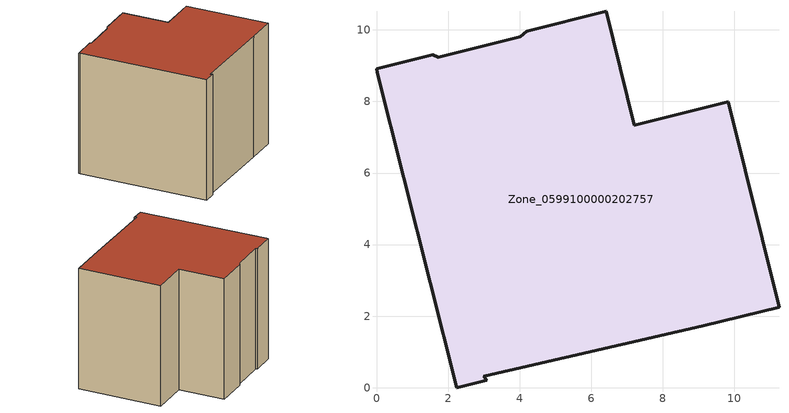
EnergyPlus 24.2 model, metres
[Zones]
Zone_0599100000202757
 floor ground (C_G): 1.57,9.31 1.72,9.23 4.02,9.81 4.2,9.97 6.42,10.52 7.21,7.33 9.83,7.99 11.25,2.25 9.13,1.73 3,0.32 3.08,0.21 2.24,0 0.03,8.81 0,8.92 z0
 wall outside (C_F): 9.13,1.73 11.25,2.25 9.83,7.99 7.21,7.33 6.42,10.52 4.2,9.97 4.02,9.81 1.72,9.23 1.57,9.31 0,8.92 0.03,8.81 2.24,0 3.08,0.21 3,0.32 9.13,1.73 z0:8.66
 roof outside (C_R): 0.03,8.81 2.24,0 3.08,0.21 3,0.32 9.13,1.73 11.25,2.25 9.83,7.99 7.21,7.33 6.42,10.52 4.2,9.97 4.02,9.81 1.72,9.23 1.57,9.31 0,8.92 z8.66
[BUILDING]
Pand.0599100000202757: North Axis=0; Terrain=City; Loads Convergence Tolerance Value=0.04; Temperature Convergence Tolerance Value=0.4; Solar Distribution=FullExterior; Maximum Number of Warmup Days=25; Minimum Number of Warmup Days=1
[Site:Location]
Rotterdam.The.Hague.AP_ZH_NLD Design_Conditions: Latitude=51.96; Longitude=4.45; Time Zone=1; Elevation=-4.5
[SITE:GROUNDTEMPERATURE:BUILDINGSURFACE]
18, 18, 18, 18, 18, 18, 18, 18, 18, 18, 18, 18
[MATERIAL] Thermal Absorptance=0.9; Solar Absorptance=0.7; Visible Absorptance=0.7
Name | Roughness | Thickness | Conductivity | Density | Specific Heat
G.TC.1965-1974 | MediumSmooth | 0.15 | 0.882353 | 540 | 1210
F.TC.1965-1974 | Rough | 0.3 | 0.697674 | 1920 | 840
R.TC.1965-1974 | MediumRough | 0.2 | 0.232558 | 1500 | 1000
[CONSTRUCTION]
C_G: G.TC.1965-1974
C_F: F.TC.1965-1974
C_R: R.TC.1965-1974
[ZONE]
Zone_0599100000202757: Type=1; Multiplier=1; Ceiling Height=Autocalculate; Volume=Autocalculate; Floor Area=autocalculate; Part of Total Floor Area=Yes
[ZONEINFILTRATION:DESIGNFLOWRATE]
Infil_Zone_0599100000202757: Zone or ZoneList or Space or SpaceList=Zone_0599100000202757; Schedule=AlwaysOn; Design Flow Rate Calculation Method=Flow/Area; Flow Rate per Floor Area=0.003; Constant Term Coefficient=1; Temperature Term Coefficient=0; Velocity Term Coefficient=0; Velocity Squared Term Coefficient=0
[HVACTEMPLATE:ZONE:IDEALLOADSAIRSYSTEM]
Zone_0599100000202757: Maximum Heating Supply Air Temperature=50; Minimum Cooling Supply Air Temperature=13; Maximum Heating Supply Air Humidity Ratio=0.0156; Minimum Cooling Supply Air Humidity Ratio=0.0077; Heating Limit=NoLimit; Cooling Limit=NoLimit; Dehumidification Control Type=ConstantSensibleHeatRatio; Cooling Sensible Heat Ratio=0.7; Dehumidification Setpoint=60; Humidification Control Type=None; Humidification Setpoint=30; Outdoor Air Method=None; Outdoor Air Flow Rate per Person=0.00944; Outdoor Air Flow Rate per Zone Floor Area=0; Outdoor Air Flow Rate per Zone=0; Demand Controlled Ventilation Type=None; Outdoor Air Economizer Type=NoEconomizer; Heat Recovery Type=None; Sensible Heat Recovery Effectiveness=0.7; Latent Heat Recovery Effectiveness=0.65
[ZONECONTROL:THERMOSTAT]
ThermostatControl_Zone_0599100000202757: Zone or ZoneList=Zone_0599100000202757; Control Type Schedule=DualSetpointControlType; Control 1=Thermostat_Zone_0599100000202757; Temperature Difference Between Cutout And Setpoint=0
[THERMOSTATSETPOINT:DUALSETPOINT]
Thermostat_Zone_0599100000202757: Heating Setpoint Temperature Schedule=HeatingSetpoint_Zone_0599100000202757; Cooling Setpoint Temperature Schedule=CoolingSetpoint_Zone_0599100000202757
[SCHEDULE:COMPACT]
HeatingSetpoint_Zone_0599100000202757: Through: 12/31, For: AllDays, Until: 24:00, 21
CoolingSetpoint_Zone_0599100000202757: Through: 12/31, For: AllDays, Until: 24:00, 24
DualSetpointControlType: Through: 12/31, For: AllDays, Until: 24:00, 4
AlwaysOn: Through: 12/31, For: AllDays, Until: 24:00, 1
